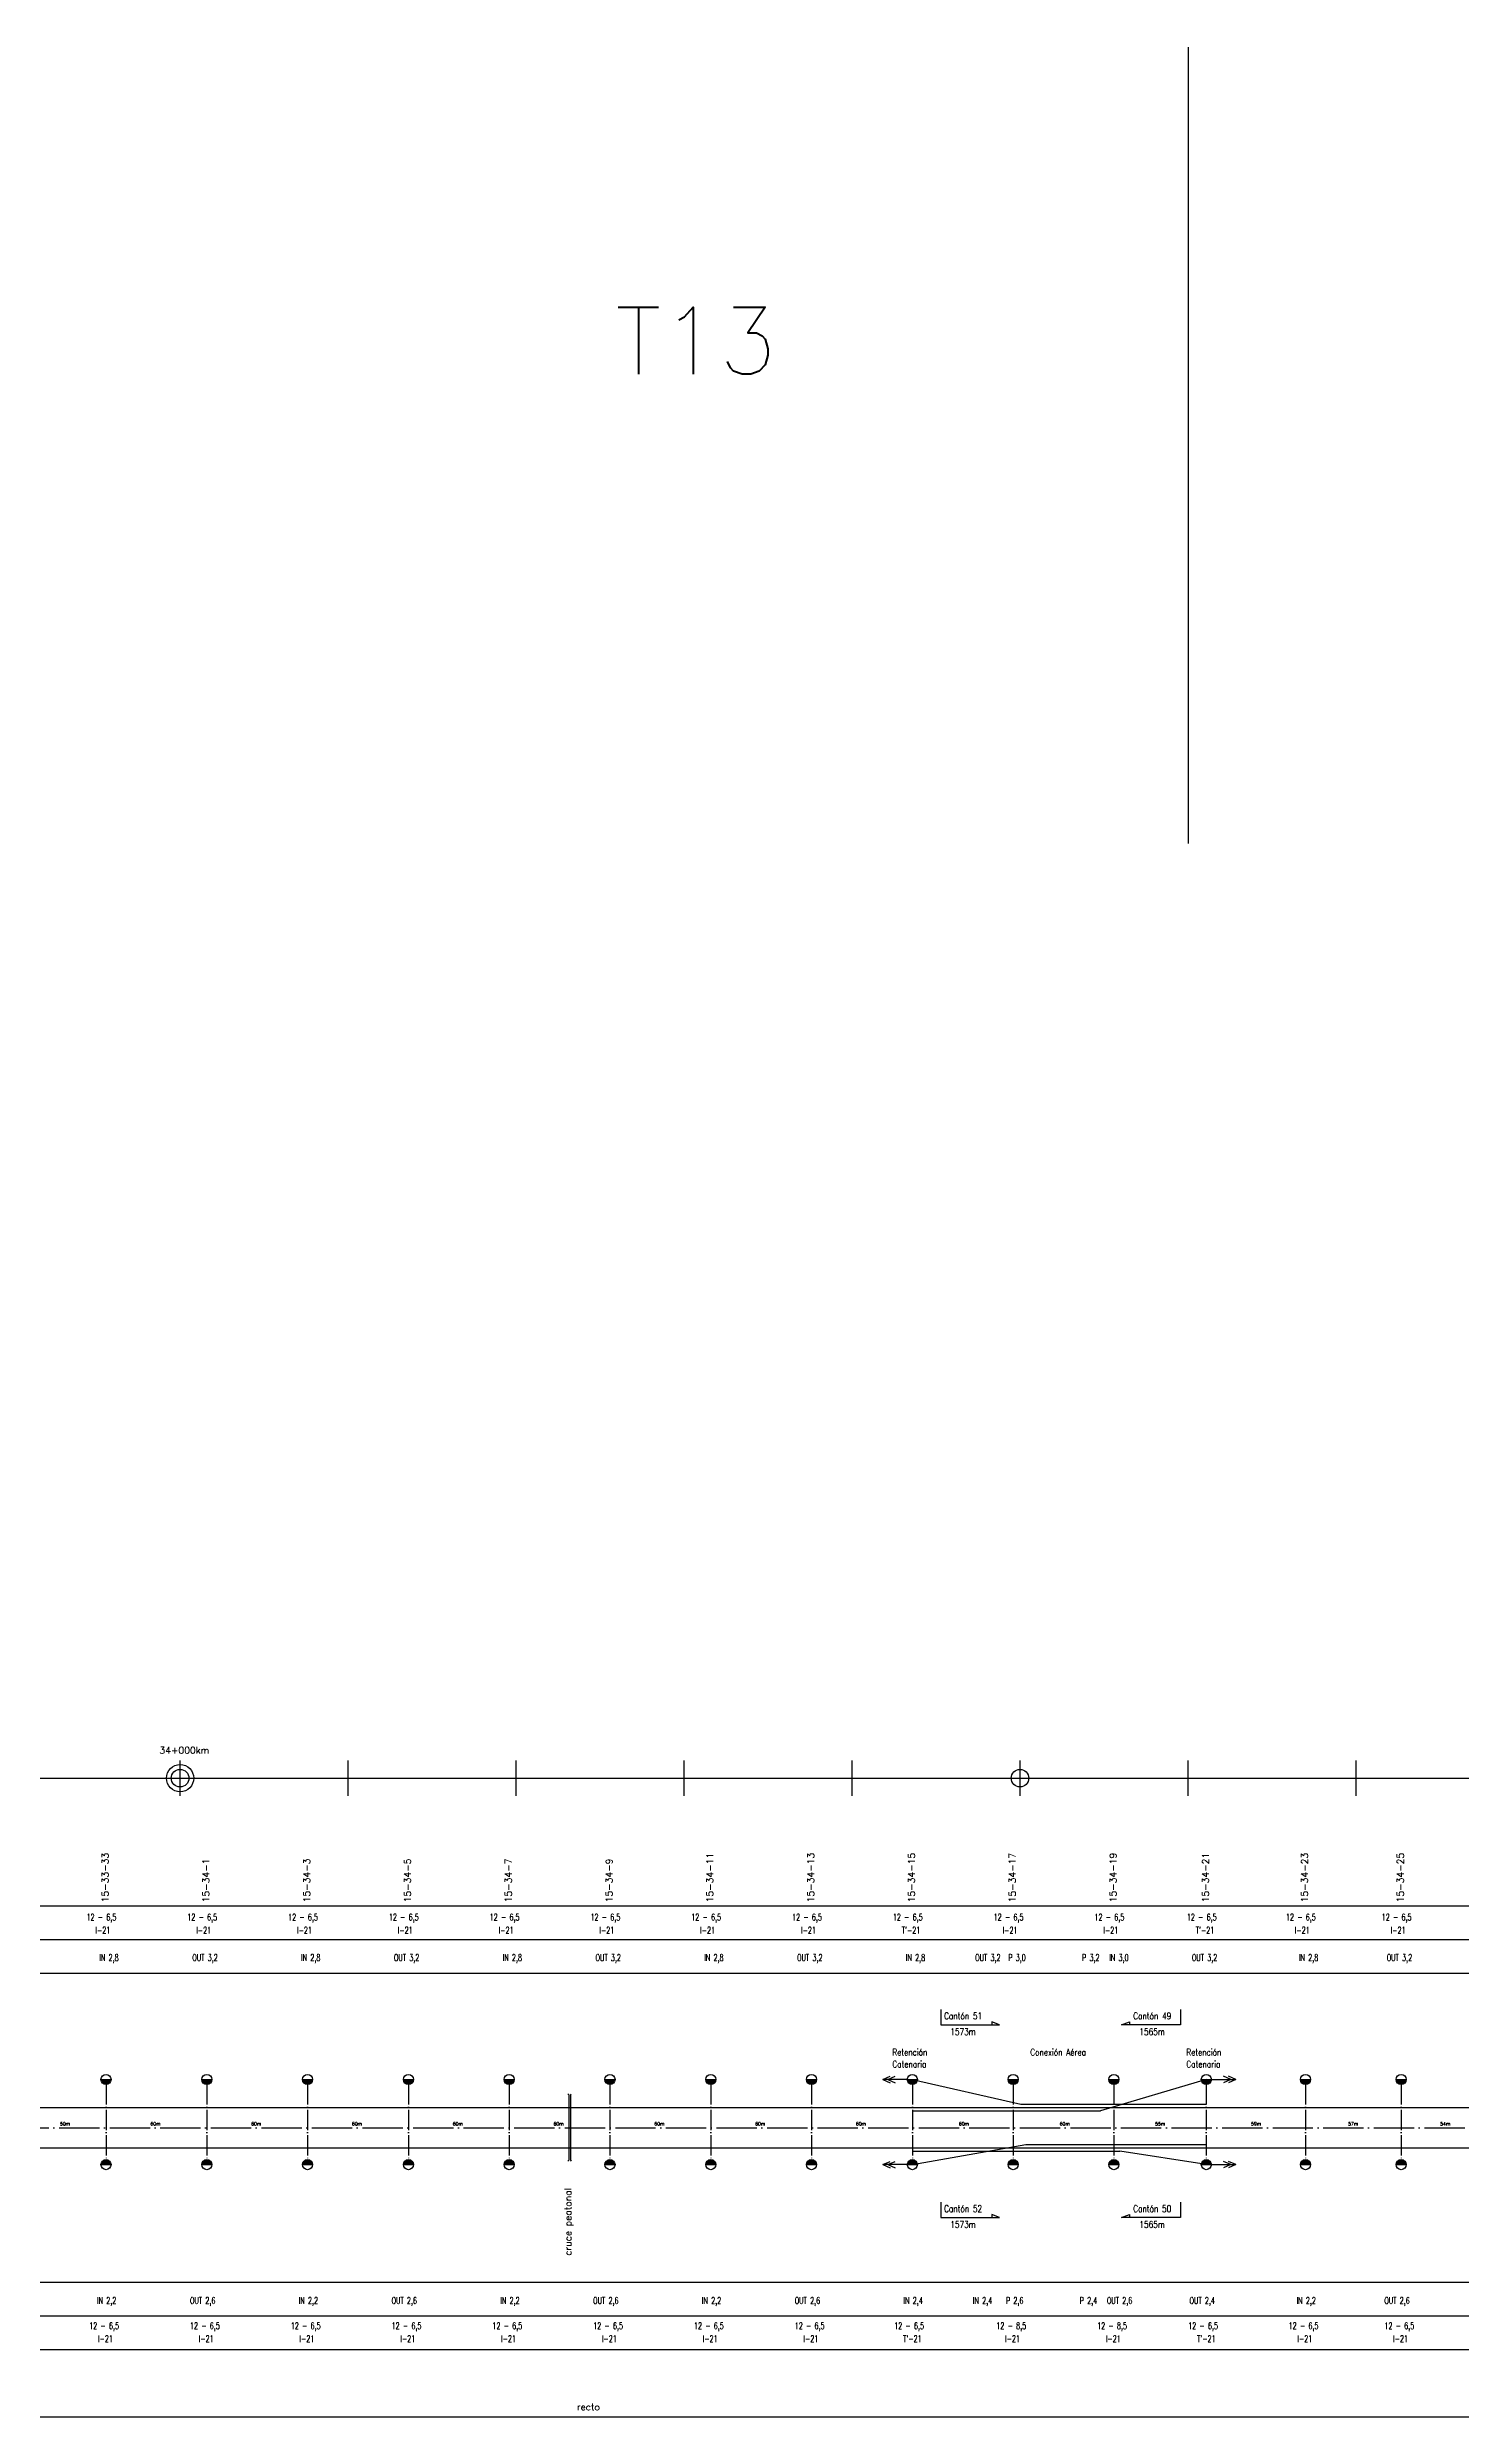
# Model space of a CAD drawing. Header units: millimetres. Extents: x 63 to 27368, y 135 to 1565.
# Drawn here: x 8489 to 9331, y 155 to 1565 of the extents above; entities that cross this region are included whole.
import ezdxf

# ---------------------------------------------------------------- set-up
doc = ezdxf.new("R2010")
doc.units = ezdxf.units.MM
doc.linetypes.add('ACAD_ISO04W100', pattern=[30, 24, -3, 0, -3])
for name, color, linetype in [('catenaria via ascendente', 7, 'Continuous'), ('Eje de entrevías', 1, 'Continuous'), ('longitud vano', 7, 'Continuous'), ('Nº de poste', 6, 'Continuous'), ('progresivas', 4, 'Continuous'), ('TEXTOS', 3, 'Continuous')]:
    doc.layers.add(name, color=color, linetype=linetype)
doc.styles.add('STYLE1', font='romans.shx')

msp = doc.modelspace()

# ---------------------------------------------------------------- hatches: boundary and pattern name
for points in [[(8527.1, 355.7), (8521.1, 355.7, 1)], [(8587.1, 355.7), (8581.1, 355.7, 1)], [(8647.1, 355.7), (8641.1, 355.7, 1)], [(8707.1, 355.7), (8701.1, 355.7, 1)], [(8767.1, 355.7), (8761.1, 355.7, 1)], [(8827.1, 355.7), (8821.1, 355.7, 1)], [(8887.1, 355.7), (8881.1, 355.7, 1)], [(8947.1, 355.7), (8941.1, 355.7, 1)], [(9007.1, 355.7), (9001.1, 355.7, 1)], [(9067.1, 355.7), (9061.1, 355.7, 1)], [(9127.1, 355.7), (9121.1, 355.7, 1)], [(9182.1, 355.7), (9176.1, 355.7, 1)], [(9241.1, 355.7), (9235.1, 355.7, 1)], [(9298.1, 355.7), (9292.1, 355.7, 1)], [(8527.1, 305), (8521.1, 305, -1)], [(8587.1, 305), (8581.1, 305, -1)], [(8647.1, 305), (8641.1, 305, -1)], [(8707.1, 305), (8701.1, 305, -1)], [(8767.1, 305), (8761.1, 305, -1)], [(8827.1, 305), (8821.1, 305, -1)], [(8887.1, 305), (8881.1, 305, -1)], [(8947.1, 305), (8941.1, 305, -1)], [(9007.1, 305), (9001.1, 305, -1)], [(9067.1, 305), (9061.1, 305, -1)], [(9127.1, 305), (9121.1, 305, -1)], [(9182.1, 305), (9176.1, 305, -1)], [(9241.1, 305), (9235.1, 305, -1)], [(9298.1, 305), (9292.1, 305, -1)]]:
    msp.add_hatch(color=256).paths.add_polyline_path(points)

# ---------------------------------------------------------------- linework, layer by layer
for p, q in [((9168.2, 1565.1), (9168.2, 1091.2)), ((8568.2, 524.4), (8568.2, 545.6)), ((8668.2, 524.4), (8668.2, 545.6)), ((8768.2, 524.4), (8768.2, 545.6)), ((8868.2, 524.4), (8868.2, 545.6)), ((8968.2, 524.4), (8968.2, 545.6)), ((9068.2, 524.4), (9068.2, 545.6)), ((9168.2, 524.4), (9168.2, 545.6)), ((9268.2, 524.4), (9268.2, 545.6)), ((68.2, 535), (27368.2, 535)), ((68.2, 459), (27368.2, 459)), ((68.2, 439), (27368.2, 439)), ((68.2, 419), (27368.2, 419)), ((9021, 397.4), (9021, 388.3)), ((9163.7, 397.4), (9163.7, 388.3)), ((9021, 388.3), (9056, 388.3)), ((9056, 388.3), (9051.5, 390)), ((9051.5, 390), (9051.5, 388.3)), ((9128.7, 388.3), (9133.3, 390)), ((9163.7, 388.3), (9128.7, 388.3)), ((9133.3, 390), (9133.3, 388.3)), ((8521.1, 355.7), (8527.1, 355.7)), ((8581.1, 355.7), (8587.1, 355.7)), ((8641.1, 355.7), (8647.1, 355.7)), ((8701.1, 355.7), (8707.1, 355.7)), ((8761.1, 355.7), (8767.1, 355.7)), ((8821.1, 355.7), (8827.1, 355.7)), ((8881.1, 355.7), (8887.1, 355.7)), ((8941.1, 355.7), (8947.1, 355.7)), ((8986.5, 355.7), (8990.8, 357.6)), ((9001.1, 355.7), (8986.5, 355.7)), ((8986.5, 355.7), (8990.8, 353.7)), ((8989.5, 355.7), (8993.8, 357.6)), ((8989.5, 355.7), (8993.8, 353.7)), ((9001.1, 355.7), (9007.1, 355.7)), ((9061.1, 355.7), (9067.1, 355.7)), ((9121.1, 355.7), (9127.1, 355.7)), ((9176.1, 355.7), (9182.1, 355.7)), ((9182.1, 355.7), (9196.7, 355.7)), ((9193.7, 355.7), (9189.3, 357.6)), ((9193.7, 355.7), (9189.3, 353.7)), ((9196.7, 355.7), (9192.3, 357.6)), ((9196.7, 355.7), (9192.3, 353.7)), ((9235.1, 355.7), (9241.1, 355.7)), ((9292.1, 355.7), (9298.1, 355.7)), ((8799.6, 346.5), (8799.1, 347)), ((8800.6, 346.5), (8801.1, 347)), ((8799.6, 327), (8800.6, 327)), ((8521.1, 305), (8527.1, 305)), ((8581.1, 305), (8587.1, 305)), ((8641.1, 305), (8647.1, 305)), ((8701.1, 305), (8707.1, 305)), ((8761.1, 305), (8767.1, 305)), ((8799.6, 307.6), (8799.1, 307.1)), ((8800.6, 307.6), (8801.1, 307.1)), ((8821.1, 305), (8827.1, 305)), ((8881.1, 305), (8887.1, 305)), ((8941.1, 305), (8947.1, 305)), ((8986.5, 305), (8990.8, 306.9)), ((9001.1, 305), (8986.5, 305)), ((8986.5, 305), (8990.8, 303.1)), ((8989.5, 305), (8993.8, 306.9)), ((8989.5, 305), (8993.8, 303.1)), ((9001.1, 305), (9007.1, 305)), ((9061.1, 305), (9067.1, 305)), ((9121.1, 305), (9127.1, 305)), ((9176.1, 305), (9182.1, 305)), ((9182.1, 305), (9196.7, 305)), ((9193.7, 305), (9189.3, 306.9)), ((9193.7, 305), (9189.3, 303.1)), ((9196.7, 305), (9192.3, 306.9)), ((9196.7, 305), (9192.3, 303.1)), ((9235.1, 305), (9241.1, 305)), ((9292.1, 305), (9298.1, 305)), ((9021, 282.7), (9021, 273.6)), ((9163.7, 282.7), (9163.7, 273.6)), ((9021, 273.6), (9056, 273.6)), ((9056, 273.6), (9051.5, 275.3)), ((9051.5, 275.3), (9051.5, 273.6)), ((9128.7, 273.6), (9133.3, 275.3)), ((9163.7, 273.6), (9128.7, 273.6)), ((9133.3, 275.3), (9133.3, 273.6)), ((68.2, 235), (27368.2, 235)), ((68.2, 215), (27368.2, 215)), ((68.2, 195), (27368.2, 195)), ((5287.8, 155), (11611.7, 155))]:
    msp.add_line(p, q)
at = {"linetype": 'ACAD_ISO04W100', "ltscale": 0.5}
for p, q in [((8524.1, 352.7), (8524.1, 308)), ((8584.1, 352.7), (8584.1, 308)), ((8644.1, 352.7), (8644.1, 308)), ((8704.1, 352.7), (8704.1, 308)), ((8764.1, 352.7), (8764.1, 308)), ((8824.1, 352.7), (8824.1, 308)), ((8884.1, 352.7), (8884.1, 308)), ((8944.1, 352.7), (8944.1, 308)), ((9004.1, 352.7), (9004.1, 308)), ((9064.1, 352.7), (9064.1, 308)), ((9124.1, 352.7), (9124.1, 308)), ((9179.1, 352.7), (9179.1, 308)), ((9238.1, 352.7), (9238.1, 308)), ((9295.1, 352.7), (9295.1, 308))]:
    msp.add_line(p, q, dxfattribs=at)
at = {"ltscale": 0.5}
for p, q in [((8799.6, 346.5), (8799.6, 307.6)), ((8800.6, 346.5), (8800.6, 307.6))]:
    msp.add_line(p, q, dxfattribs=at)
for centre, radius in [((8568.2, 535), 8.09), ((8568.2, 535), 5.24), ((9068.2, 535), 5.24), ((8524.1, 355.7), 3), ((8584.1, 355.7), 3), ((8644.1, 355.7), 3), ((8704.1, 355.7), 3), ((8764.1, 355.7), 3), ((8824.1, 355.7), 3), ((8884.1, 355.7), 3), ((8944.1, 355.7), 3), ((9004.1, 355.7), 3), ((9064.1, 355.7), 3), ((9124.1, 355.7), 3), ((9179.1, 355.7), 3), ((9238.1, 355.7), 3), ((9295.1, 355.7), 3), ((8524.1, 305), 3), ((8584.1, 305), 3), ((8644.1, 305), 3), ((8704.1, 305), 3), ((8764.1, 305), 3), ((8824.1, 305), 3), ((8884.1, 305), 3), ((8944.1, 305), 3), ((9004.1, 305), 3), ((9064.1, 305), 3), ((9124.1, 305), 3), ((9179.1, 305), 3), ((9238.1, 305), 3), ((9295.1, 305), 3)]:
    msp.add_circle(centre, radius)
at = {"layer": 'catenaria via ascendente', "color": 6}
for p, q in [((9004.1, 355.7), (9068.7, 341)), ((9179.1, 355.7), (9116.2, 337)), ((9068.7, 341), (9179.1, 341)), ((9004.1, 337), (9116.2, 337)), ((9004.1, 305), (9071.6, 317)), ((9004.1, 313), (9127.6, 313)), ((9071.6, 317), (9179.1, 317)), ((9179.1, 305), (9127.6, 313))]:
    msp.add_line(p, q, dxfattribs=at)
at = {"layer": 'catenaria via ascendente'}
for p, q in [((68.2, 339), (26678.8, 339)), ((68.2, 315), (26678.8, 315))]:
    msp.add_line(p, q, dxfattribs=at)
at = {"layer": 'Eje de entrevías', "linetype": 'ACAD_ISO04W100'}
msp.add_line((68.2, 327), (27368.2, 327), dxfattribs=at)

# ---------------------------------------------------------------- texts
at = {"color": 3, "linetype": 'Continuous', "style": 'STYLE1'}
msp.add_text('T13', height=40, dxfattribs=at).set_placement((8827.3, 1370.5))
at = {"linetype": 'Continuous', "style": 'STYLE1', "width": 0.8}
for s, p in [('Cantón 51', (9023, 391.5)), ('Cantón 49', (9135.6, 391.5)), ('1573m', (9026.7, 382.1)), ('1565m', (9139.3, 382.1)), ('Catenaria', (8992.2, 362.8)), ('Retención', (8992.2, 369.9)), ('Conexión Aérea', (9074.3, 369.9)), ('Catenaria', (9167.2, 362.8)), ('Retención', (9167.2, 369.9)), ('Cantón 52', (9023, 276.8)), ('1573m', (9026.7, 267.4)), ('Cantón 50', (9135.6, 276.8)), ('1565m', (9139.3, 267.4))]:
    msp.add_text(s, height=4, dxfattribs=at).set_placement(p)
at = {"layer": 'longitud vano', "linetype": 'Continuous', "style": 'STYLE1'}
for s, p in [('50m', (8496.7, 328.3)), ('60m', (8550.5, 328.3)), ('60m', (8610.5, 328.3)), ('60m', (8670.5, 328.3)), ('60m', (8730.5, 328.3)), ('60m', (8790.5, 328.3)), ('60m', (8850.5, 328.3)), ('60m', (8910.5, 328.3)), ('60m', (8970.5, 328.3)), ('60m', (9031.8, 328.3)), ('60m', (9091.8, 328.3)), ('55m', (9148.6, 328.3)), ('59m', (9205.7, 328.3)), ('57m', (9263.5, 328.3)), ('54m', (9318.3, 328.3))]:
    msp.add_text(s, height=2, dxfattribs=at).set_placement(p)
at = {"layer": 'Nº de poste', "linetype": 'Continuous', "style": 'STYLE1'}
for s, p in [('15-33-33', (8525.6, 461.1)), ('15-34-1', (8585.6, 461.1)), ('15-34-3', (8645.6, 461.1)), ('15-34-5', (8705.6, 461.1)), ('15-34-7', (8765.6, 461.1)), ('15-34-9', (8825.6, 461.1)), ('15-34-11', (8885.6, 461.1)), ('15-34-13', (8945.6, 461.1)), ('15-34-15', (9005.6, 461.1)), ('15-34-17', (9065.6, 461.1)), ('15-34-19', (9125.6, 461.1)), ('15-34-21', (9180.6, 461.1)), ('15-34-23', (9239.6, 461.1)), ('15-34-25', (9296.6, 461.1))]:
    msp.add_text(s, height=4, rotation=90, dxfattribs=at).set_placement(p)
at = {"layer": 'progresivas', "linetype": 'Continuous', "style": 'STYLE1'}
msp.add_text('34+000km', height=4, dxfattribs=at).set_placement((8555.9, 549.6))
at = {"layer": 'TEXTOS', "linetype": 'Continuous', "style": 'STYLE1', "width": 0.7}
for s, p in [('12 - 6,5', (8512.5, 450.3)), ('12 - 6,5', (8572.5, 450.3)), ('12 - 6,5', (8632.5, 450.3)), ('12 - 6,5', (8692.5, 450.3)), ('12 - 6,5', (8752.5, 450.3)), ('12 - 6,5', (8812.5, 450.3)), ('12 - 6,5', (8872.5, 450.3)), ('12 - 6,5', (8932.5, 450.3)), ('12 - 6,5', (8992.5, 450.3)), ('12 - 6,5', (9052.5, 450.3)), ('12 - 6,5', (9112.5, 450.3)), ('12 - 6,5', (9167.5, 450.3)), ('12 - 6,5', (9226.5, 450.3)), ('12 - 6,5', (9283.5, 450.3)), ('I-21', (8517.8, 442.5)), ('I-21', (8577.8, 442.5)), ('I-21', (8637.8, 442.5)), ('I-21', (8697.8, 442.5)), ('I-21', (8757.8, 442.5)), ('I-21', (8817.8, 442.5)), ('I-21', (8877.8, 442.5)), ('I-21', (8937.8, 442.5)), ("T'-21", (8997.8, 442.5)), ('I-21', (9057.8, 442.5)), ('I-21', (9117.8, 442.5)), ("T'-21", (9172.8, 442.5)), ('I-21', (9231.8, 442.5)), ('I-21', (9288.8, 442.5)), ('IN 2,8', (8520.1, 426.2)), ('OUT 3,2', (8575.5, 426.2)), ('IN 2,8', (8640.2, 426.2)), ('OUT 3,2', (8695.5, 426.2)), ('IN 2,8', (8760.2, 426.2)), ('OUT 3,2', (8815.5, 426.2)), ('IN 2,8', (8880.2, 426.2)), ('OUT 3,2', (8935.5, 426.2)), ('IN 2,8', (9000.2, 426.2)), ('OUT 3,2', (9041.5, 426.2)), ('P 3,0', (9061.2, 426.2)), ('P 3,2', (9105.1, 426.2)), ('IN 3,0', (9121.3, 426.2)), ('OUT 3,2', (9170.5, 426.2)), ('IN 2,8', (9234.2, 426.2)), ('OUT 3,2', (9286.5, 426.2)), ('IN 2,2', (8518.7, 222.1)), ('OUT 2,6', (8574.1, 222.1)), ('IN 2,2', (8638.8, 222.1)), ('OUT 2,6', (8694.1, 222.1)), ('IN 2,2', (8758.8, 222.1)), ('OUT 2,6', (8814.1, 222.1)), ('IN 2,2', (8878.8, 222.1)), ('OUT 2,6', (8934.1, 222.1)), ('IN 2,4', (8998.8, 222.1)), ('IN 2,4', (9040.1, 222.1)), ('P 2,6', (9059.8, 222.1)), ('P 2,4', (9103.7, 222.1)), ('OUT 2,6', (9119.9, 222.1)), ('OUT 2,4', (9169.1, 222.1)), ('IN 2,2', (9232.8, 222.1)), ('OUT 2,6', (9285.1, 222.1)), ('12 - 6,5', (8514.1, 207.1)), ('I-21', (8519.3, 199.4)), ('12 - 6,5', (8574.1, 207.1)), ('I-21', (8579.3, 199.4)), ('12 - 6,5', (8634.1, 207.1)), ('I-21', (8639.3, 199.4)), ('12 - 6,5', (8694.1, 207.1)), ('I-21', (8699.3, 199.4)), ('12 - 6,5', (8754.1, 207.1)), ('I-21', (8759.3, 199.4)), ('12 - 6,5', (8814.1, 207.1)), ('I-21', (8819.3, 199.4)), ('12 - 6,5', (8874.1, 207.1)), ('I-21', (8879.3, 199.4)), ('12 - 6,5', (8934.1, 207.1)), ('I-21', (8939.3, 199.4)), ('12 - 6,5', (8993.3, 207.1)), ("T'-21", (8998.6, 199.4)), ('12 - 8,5', (9054.1, 207.1)), ('I-21', (9059.3, 199.4)), ('12 - 8,5', (9114.1, 207.1)), ('I-21', (9119.3, 199.4)), ('12 - 6,5', (9168.3, 207.1)), ("T'-21", (9173.6, 199.4)), ('12 - 6,5', (9228.1, 207.1)), ('I-21', (9233.3, 199.4)), ('12 - 6,5', (9285.1, 207.1)), ('I-21', (9290.3, 199.4))]:
    msp.add_text(s, height=4, dxfattribs=at).set_placement(p)
at = {"layer": 'TEXTOS', "linetype": 'Continuous', "style": 'STYLE1'}
msp.add_text('cruce peatonal', height=4, rotation=90, dxfattribs=at).set_placement((8801.1, 250.8))
msp.add_text('recto', height=4, dxfattribs=at).set_placement((8804.4, 158.8))

doc.saveas('drawing.dxf')
